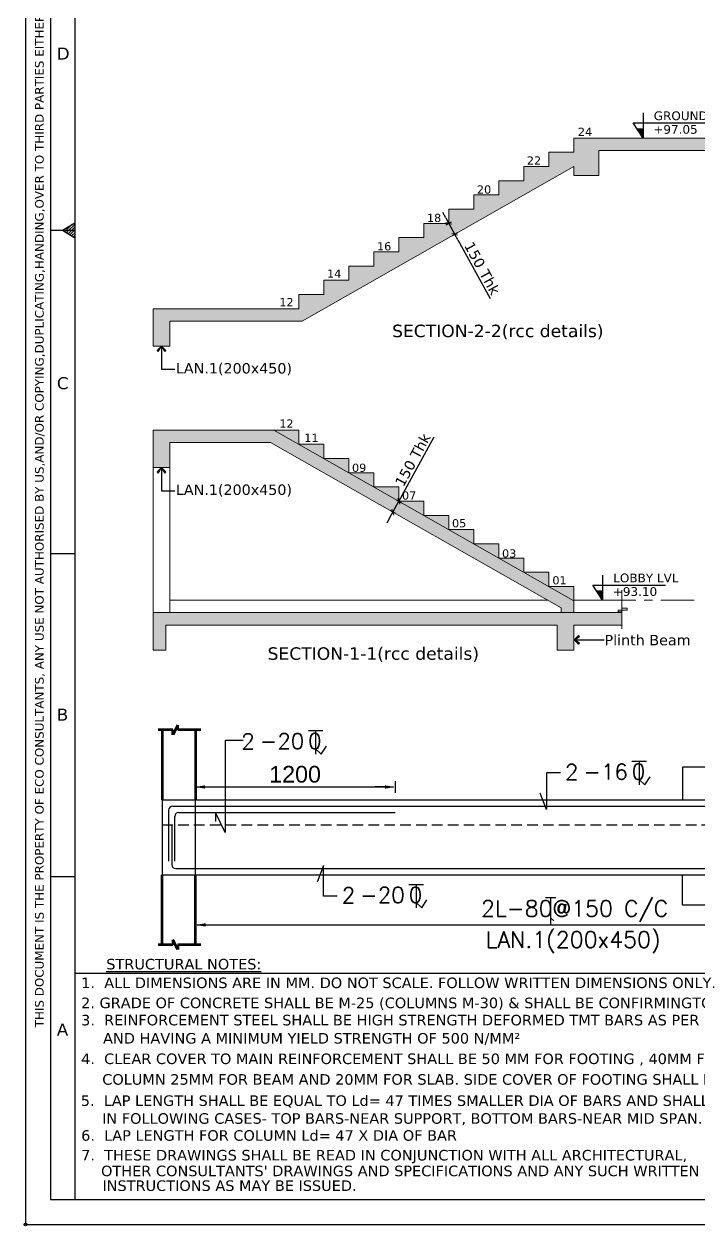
# Model space of a CAD drawing. Extents: x 1878645 to 3043969, y -1160829 to -603973.
# Drawn here: x 2348161 to 2356266, y -792385 to -777943 of the extents above; entities that cross this region are included whole.
import ezdxf
from ezdxf.enums import TextEntityAlignment as Align

# ---------------------------------------------------------------- set-up
doc = ezdxf.new("R2010")
doc.units = 0
doc.header["$LTSCALE"] = 100
doc.header["$PDMODE"] = 66
doc.linetypes.add('Grids', pattern=[7, 4, -1, 1, -1])
doc.linetypes.add('Hidden', pattern=[9.525, 6.35, -3.175])
doc.layers.get('Defpoints').update_dxf_attribs({"lineweight": 0})
for name, color, linetype in [('A-ANNO-SYMB', 4, 'Continuous'), ('A-ANNO-TEXT', 8, 'Continuous'), ('B-TXT', 7, 'Continuous'), ('BM-ECO', 2, 'Hidden'), ('Dim', 3, 'Continuous'), ('ECO-NOTES', 7, 'Continuous'), ('REINFORCE', 5, 'Continuous'), ('SLAB.LINE', 4, 'Continuous'), ('Text', 31, 'Continuous')]:
    doc.layers.add(name, color=color, linetype=linetype)
for name, color, linetype, lineweight in [('A-FLOR-PATT', 8, 'Continuous', 0), ('A-GRID', 8, 'Grids', 0), ('A-WALL-BRCK', 7, 'Continuous', 0), ('coloumn', 30, 'Continuous', 53), ('staircase', 8, 'Continuous', 25)]:
    doc.layers.add(name, color=color, linetype=linetype, lineweight=lineweight)
doc.styles.add('ARIAL', font='arial.ttf')
doc.styles.add('ROMANS', font='simplex.shx', dxfattribs={"width": 0.75})
doc.styles.add('ROMDIM', font='simplex.shx', dxfattribs={"height": 250})
doc.styles.add('SC-FTG2', font='ARIALN.TTF')
doc.styles.get("Standard").update_dxf_attribs({"font": 'verdana.ttf'})
doc.dimstyles.new('DIM-050', dxfattribs={"dimscale": 50, "dimtxt": 2, "dimasz": 1.5, "dimexe": 0, "dimexo": 0, "dimgap": 0.5, "dimtad": 1, "dimdec": 0, "dimzin": 0, "dimdsep": 46, "dimtxsty": 'Standard', "dimblk": 'TAG-DIM-ARROW', "dimcen": 1, "dimclre": 8, "dimclrt": 7, "dimadec": 0, "dimazin": 0, "dimtfac": 1, "dimtdec": 0, "dimtmove": 0, "dimatfit": 3, "dimldrblk": 'TAG-LED-ARROW', "dimfxl": 1, "dimtfill": 1, "dimtolj": 1, "dimtzin": 0, "dimlwd": -1, "dimlwe": 5, "dimarcsym": 0})
doc.dimstyles.new('VINOTH', dxfattribs={"dimtxt": 150, "dimasz": 15, "dimexe": 25, "dimexo": 50, "dimgap": 50, "dimtad": 1, "dimtoh": 1, "dimdec": 0, "dimzin": 0, "dimdsep": 46, "dimtxsty": 'SC-FTG2', "dimblk": 'A3', "dimcen": 0.09, "dimse1": 1, "dimse2": 1, "dimclrd": 3, "dimclre": 6, "dimclrt": 7, "dimaunit": 3, "dimazin": 0, "dimtfac": 1, "dimtdec": 0, "dimtofl": 0, "dimtmove": 0, "dimatfit": 3, "dimfxl": 1, "dimtvp": 1, "dimtolj": 1, "dimtzin": 0, "dimarcsym": 0})

# ---------------------------------------------------------------- blocks, each defined once
blk = doc.blocks.new('TAG-DIM-ARROW')
for p, q in [((-1, 0), (0, 0)), ((0, -0.5), (0, 0.5))]:
    blk.add_line(p, q)
at = {"lineweight": 20}
blk.add_line((-0.35, -0.35), (0.35, 0.35), dxfattribs=at)
blk = doc.blocks.new('TAG-LED-ARROW')
blk.add_line((0, 0), (-1, 0))
blk.add_lwpolyline([(-0.71, -0.71), (0, 0), (-0.71, 0.71), (-0.88, 0.53), (0, 0), (-0.88, -0.53)], close=True)
blk = doc.blocks.new('TAG - LEVEL VERTICAL')
blk.add_hatch(color=256).paths.add_polyline_path([(0, 1.65), (0, 4.34), (-1.75, 4.34)])
for p, q in [((0, 8.83), (0, 1.65)), ((-2.83, 6), (17.95, 6)), ((0, 1.65), (-2.83, 6)), ((-1.75, 4.34), (0, 4.34))]:
    blk.add_line(p, q)
at = {"color": 7}
for tag, p in [('LVL', (3.03, 6.78)), ('HEIGHT', (2.91, 2.89))]:
    blk.add_attdef(tag, p, '', height=2.5, dxfattribs=at)
blk = doc.blocks.new('*D1245')
at = {"layer": 'Defpoints', "color": 0, "transparency": 16777216}
for p in [(2352688, -783690), (2352590, -783807), (2352616, -783821)]:
    blk.add_point(p, dxfattribs=at)
at = {"layer": 'Dim', "color": 0, "transparency": 16777216}
for p, q in [((2352698, -783610), (2353085, -782903)), ((2352590, -783807), (2352662, -783676)), ((2352554, -783873), (2352518, -783939))]:
    blk.add_line(p, q, dxfattribs=at)
at = {"layer": 'Dim', "color": 8, "linetype": 'Hidden', "lineweight": 5, "transparency": 16777216}
for p, q in [((2352688, -783690), (2352662, -783676)), ((2352616, -783821), (2352590, -783807))]:
    blk.add_line(p, q, dxfattribs=at)
at = {"layer": 'Dim', "color": 0, "transparency": 16777216, "xscale": 75, "yscale": 75, "zscale": 75}
for p, rotation in [((2352662, -783676), 241.3360428896565), ((2352590, -783807), 61.33604288965654)]:
    blk.add_blockref('TAG-DIM-ARROW', p, dxfattribs=dict(at, rotation=rotation))
at = {"layer": 'Dim', "color": 7, "transparency": 16777216, "insert": (2352829, -783180), "char_height": 125, "attachment_point": 5, "rotation": 61.336, "bg_fill": 3, "box_fill_scale": 1.1, "bg_fill_color": 256, "bg_fill_true_color": 13158600, "bg_fill_transparency": 0}
blk.add_mtext('\\A1;150 Thk', dxfattribs=at)
blk = doc.blocks.new('*D1246')
at = {"layer": 'Defpoints', "color": 0, "transparency": 16777216}
for p in [(2353258, -780340), (2353330, -780472), (2353334, -780470)]:
    blk.add_point(p, dxfattribs=at)
at = {"layer": 'Dim', "color": 0, "transparency": 16777216}
for p, q in [((2353226, -780272), (2353190, -780206)), ((2353262, -780338), (2353334, -780470)), ((2353370, -780535), (2353757, -781242))]:
    blk.add_line(p, q, dxfattribs=at)
at = {"layer": 'Dim', "color": 8, "linetype": 'Hidden', "lineweight": 5, "transparency": 16777216}
for p, q in [((2353258, -780340), (2353262, -780338)), ((2353330, -780472), (2353334, -780470))]:
    blk.add_line(p, q, dxfattribs=at)
at = {"layer": 'Dim', "color": 0, "transparency": 16777216, "xscale": 75, "yscale": 75, "zscale": 75}
for p, rotation in [((2353262, -780338), 298.6639571103435), ((2353334, -780470), 118.6639571103435)]:
    blk.add_blockref('TAG-DIM-ARROW', p, dxfattribs=dict(at, rotation=rotation))
at = {"layer": 'Dim', "color": 7, "transparency": 16777216, "insert": (2353662, -780878), "char_height": 125, "attachment_point": 5, "rotation": 298.664, "bg_fill": 3, "box_fill_scale": 1.1, "bg_fill_color": 256, "bg_fill_true_color": 13158600, "bg_fill_transparency": 0}
blk.add_mtext('\\A1;150 Thk', dxfattribs=at)
blk = doc.blocks.new('A2')
at = {"layer": 'Dim', "linetype": 'ByBlock', "lineweight": -2, "extrusion": (0, 0, -1)}
blk.add_lwpolyline([(6, 0), (12.2, 0)], dxfattribs=at)
blk.add_solid([(6, -1), (0, 0), (6, 1)], dxfattribs=at)
blk = doc.blocks.new('A3')
at = {"layer": 'Dim', "linetype": 'ByBlock', "lineweight": -2}
blk.add_line((0, 3.59), (0, -3.59), dxfattribs=at)
blk.add_blockref('A2', (0, 0), dxfattribs=at)
blk = doc.blocks.new('*D1274')
at = {"layer": 'Defpoints', "color": 0, "transparency": 16777216}
for p in [(2352616, -787110), (2350216, -787415), (2352616, -787415)]:
    blk.add_point(p, dxfattribs=at)
at = {"layer": 'Dim', "color": 3, "lineweight": -2, "transparency": 16777216}
blk.add_line((2350236, -787110), (2352596, -787110), dxfattribs=at)
at = {"layer": 'Dim', "color": 3, "lineweight": -2, "transparency": 16777216, "xscale": 20, "yscale": 20, "zscale": 20, "rotation": 180}
blk.add_blockref('A3', (2350216, -787110), dxfattribs=at)
at = {"layer": 'Dim', "color": 3, "lineweight": -2, "transparency": 16777216, "xscale": 20, "yscale": 20, "zscale": 20}
blk.add_blockref('A3', (2352616, -787110), dxfattribs=at)
at = {"layer": 'Dim', "color": 7, "transparency": 16777216, "insert": (2351416, -786958), "char_height": 200, "attachment_point": 5, "style": 'ARIAL'}
blk.add_mtext('\\A1;1200', dxfattribs=at)
blk = doc.blocks.new('T-V')
at = {"layer": 'B-TXT', "linetype": 'Continuous'}
for p, q in [((1348, 187), (1582, 187)), ((1465, 187), (1465, -191)), ((1465, -106), (1555, -191)), ((1555, -191), (1637, -63))]:
    blk.add_line(p, q, dxfattribs=at)
at = {"layer": 'B-TXT', "linetype": 'Continuous', "style": 'ROMANS'}
for s, p in [('-', (571, -107)), ('0', (1347, -107))]:
    blk.add_text(s, height=250, dxfattribs=at).set_placement(p)
blk.add_attdef('T', text='', height=250, dxfattribs=at).set_placement((490, -113), align=Align.RIGHT)
blk.add_attdef('V', (854, -108), '', height=250, dxfattribs=at)
blk = doc.blocks.new('*D1238')
at = {"layer": 'Defpoints', "color": 0, "transparency": 16777216}
for p in [(2350221, -788767), (2359921, -788767), (2359921, -788767)]:
    blk.add_point(p, dxfattribs=at)
at = {"layer": 'Dim', "color": 3, "lineweight": -2, "transparency": 16777216}
blk.add_line((2350241, -788767), (2359901, -788767), dxfattribs=at)
at = {"layer": 'Dim', "color": 3, "lineweight": -2, "transparency": 16777216, "xscale": 20, "yscale": 20, "zscale": 20, "rotation": 180}
blk.add_blockref('A3', (2350221, -788767), dxfattribs=at)
at = {"layer": 'Dim', "color": 3, "lineweight": -2, "transparency": 16777216, "xscale": 20, "yscale": 20, "zscale": 20}
blk.add_blockref('A3', (2359921, -788767), dxfattribs=at)
at = {"layer": 'Dim', "color": 7, "transparency": 16777216, "insert": (2355071, -788717), "char_height": 0.001, "attachment_point": 5, "style": 'ARIAL'}
blk.add_mtext('\\A1;4850', dxfattribs=at)
blk = doc.blocks.new('*X1232')
at = {"color": 0}
for p, q in [((-1156.63, 7663.54), (-1156.33, 7663.84)), ((-1156.35, 7663.25), (-1156.06, 7663.54)), ((-1156.06, 7663.54), (-1154.81, 7664.79)), ((-1156, 7663.03), (-1155.5, 7663.54)), ((-1155.65, 7662.82), (-1154.93, 7663.54)), ((-1155.5, 7663.54), (-1154.31, 7664.73)), ((-1155.31, 7662.6), (-1154.36, 7663.54)), ((-1154.96, 7662.38), (-1154.31, 7663.03)), ((-1154.93, 7663.54), (-1154.31, 7664.16)), ((-1154.61, 7662.16), (-1154.31, 7662.47))]:
    blk.add_line(p, q, dxfattribs=at)

msp = doc.modelspace()

# ---------------------------------------------------------------- hatches: boundary and pattern name
at = {"layer": 'Dim', "transparency": 33554546}
for points in [[(2349712.36614, -781812.91381), (2349712.36614, -781362.91381), (2351462.36614, -781362.91381), (2351462.36614, -781192.08048), (2351762.36614, -781192.08048), (2351762.36614, -781021.24714), (2352062.36614, -781021.24714), (2352062.36614, -780850.41381), (2352362.36614, -780850.41381), (2352362.36614, -780679.58048), (2352662.36614, -780679.58048), (2352662.36614, -780508.74714), (2352962.36614, -780508.74714), (2352962.36614, -780337.91381), (2353262.36614, -780337.91381), (2353262.36614, -780167.08048), (2353562.36614, -780167.08048), (2353562.36614, -779996.24714), (2353862.36614, -779996.24714), (2353862.36614, -779825.41381), (2354162.36614, -779825.41381), (2354162.36614, -779654.58048), (2354462.36614, -779654.58048), (2354462.36614, -779483.74714), (2354762.36614, -779483.74714), (2354762.36614, -779312.91381), (2355595.54938, -779312.91381), (2357062.36614, -779312.91381), (2357062.36614, -779762.91381), (2356762.36614, -779762.91381), (2356762.36614, -779462.91381), (2355062.36614, -779462.91381), (2355062.36614, -779762.91381), (2354762.36614, -779762.91381), (2354762.36614, -779656.36234), (2351502.08063, -781512.91381), (2349912.36614, -781512.91381), (2349912.36614, -781812.91381)], [(2354562.36614, -785164.82252), (2354562.36614, -785464.82252), (2354762.36614, -785464.82252), (2354762.36614, -785164.82252), (2355340.21002, -785164.82252), (2355340.21002, -785014.82252), (2349712.36614, -785014.82252), (2349712.36614, -785464.82252), (2349862.36614, -785464.82252), (2349862.36614, -785164.82252)]]:
    msp.add_hatch(color=8, dxfattribs=at).paths.add_polyline_path(points)
h = msp.add_hatch(color=8, dxfattribs=at)
h.paths.add_polyline_path([(2349712.36614, -782821.65585), (2351162.36614, -782821.65585), (2351462.36614, -782992.48918), (2351762.36614, -783163.32252), (2352062.36614, -783334.15585), (2352362.36614, -783504.98918), (2352662.36614, -783675.82252), (2352962.36614, -783846.65585), (2353262.36614, -784017.48918), (2353562.36614, -784188.32252), (2353862.36614, -784359.15585), (2354162.36614, -784529.98918), (2354462.36614, -784700.82252), (2354762.36614, -784871.65585), (2354762.36614, -785014.82252), (2354612.36614, -785014.82252), (2354612.36614, -784958.85438), (2351122.65164, -782971.65585), (2349912.36614, -782971.65585), (2349912.36614, -783271.65585), (2349712.36614, -783271.65585)])
h.paths.add_polyline_path([(2353262.36614, -784017.48918), (2353262.36614, -783846.65585), (2352962.36614, -783846.65585)])
h.paths.add_polyline_path([(2353562.36614, -784188.32252), (2353562.36614, -784017.48918), (2353262.36614, -784017.48918)])
h.paths.add_polyline_path([(2352062.36614, -783334.15585), (2352062.36614, -783163.32252), (2351762.36614, -783163.32252)])
h.paths.add_polyline_path([(2351762.36614, -783163.32252), (2351762.36614, -782992.48918), (2351462.36614, -782992.48918)])
h.paths.add_polyline_path([(2351462.36614, -782992.48918), (2351462.36614, -782821.65585), (2351162.36614, -782821.65585)])
h.paths.add_polyline_path([(2354162.36614, -784529.98918), (2354162.36614, -784359.15585), (2353862.36614, -784359.15585)])
h.paths.add_polyline_path([(2352362.36614, -783504.98918), (2352362.36614, -783334.15585), (2352062.36614, -783334.15585)])
h.paths.add_polyline_path([(2353862.36614, -784359.15585), (2353862.36614, -784188.32252), (2353562.36614, -784188.32252)])
h.paths.add_polyline_path([(2352962.36614, -783846.65585), (2352962.36614, -783675.82252), (2352662.36614, -783675.82252)])
h.paths.add_polyline_path([(2354462.36614, -784700.82252), (2354462.36614, -784529.98918), (2354162.36614, -784529.98918)])
h.paths.add_polyline_path([(2352662.36614, -783675.82252), (2352662.36614, -783504.98918), (2352362.36614, -783504.98918)])
h.paths.add_polyline_path([(2354762.36614, -784871.65585), (2354762.36614, -784700.82252), (2354462.36614, -784700.82252)])

# ---------------------------------------------------------------- linework, layer by layer
at = {"color": 35}
for p, q in [((2348178.78992, -768487.2996), (2348178.78992, -792367.21028)), ((2348178.78992, -792367.21028), (2381038.28855, -792367.21028))]:
    msp.add_line(p, q, dxfattribs=at)
for p, q in [((2348480.04061, -768776.96373), (2348480.04061, -792065.95958)), ((2348769.70474, -769066.62786), (2348769.70474, -792065.95958)), ((2348480.04061, -780421.46166), (2348769.70474, -780421.46166)), ((2348624.87268, -780421.46166), (2348769.70474, -780330.60734)), ((2348624.87268, -780421.46166), (2348769.70474, -780512.31598)), ((2348480.04061, -784302.96097), (2348769.70474, -784302.96097)), ((2348480.04061, -788184.46027), (2348769.70474, -788184.46027)), ((2380748.62442, -789350.29378), (2348769.70474, -789350.29378)), ((2348480.04061, -792065.95958), (2380748.62442, -792065.95958))]:
    msp.add_line(p, q)
at = {"linetype": 'Continuous'}
for points in [[(2354424.65673, -788436.09067), (2354545.61364, -788436.09067)], [(2354485.13519, -788436.09067), (2354485.13519, -788766.92739)], [(2354485.13519, -788682.79762), (2354524.27702, -788717.42184)]]:
    msp.add_lwpolyline(points, dxfattribs=at)
msp.add_circle((2348178.78992, -792367.21028), 17.37985)
at = {"layer": 'A-FLOR-PATT'}
for points in [[(2349912.36614, -784864.82252), (2354447.23701, -784864.82252)], [(2354762.36614, -784864.82252), (2355340.21002, -784864.82252), (2355340.21002, -785014.82252)]]:
    msp.add_lwpolyline(points, dxfattribs=at)
at = {"layer": 'A-GRID'}
msp.add_line((2356206.94378, -784864.82252), (2354762.36614, -784864.82252), dxfattribs=at)
at = {"layer": 'A-WALL-BRCK'}
for p, q in [((2349712.36614, -783271.65585), (2349712.36614, -785014.82252)), ((2349912.36614, -783271.65585), (2349912.36614, -785014.82252))]:
    msp.add_line(p, q, dxfattribs=at)
at = {"layer": 'B-TXT'}
for points in [[(2350790.98528, -786552.50287), (2350575.42571, -786552.50287), (2350575.42571, -787655.65039), (2350460.89382, -787415.36916), (2350460.89382, -787525.93133)], [(2354602.38906, -786941.61705), (2354435.89517, -786941.61705), (2354435.89517, -787382.36624), (2354359.69293, -787182.68263)], [(2351921.99106, -788421.92593), (2351755.49718, -788421.92593), (2351755.49718, -788052.57178), (2351679.29493, -788252.25539)]]:
    msp.add_lwpolyline(points, dxfattribs=at)
at = {"layer": 'BM-ECO', "linetype": 'Continuous'}
for p, q in [((2349821.18801, -787265.36916), (2349821.18801, -788165.36916)), ((2349821.18801, -787265.36916), (2361421.18801, -787265.36916)), ((2349821.18801, -788165.36916), (2361421.18801, -788165.36916))]:
    msp.add_line(p, q, dxfattribs=at)
at = {"layer": 'coloumn'}
for p, q in [((2349946.72574, -786423.42809, 2643.88567), (2349772.73385, -786423.42809, 2350.1434)), ((2349821.18801, -786423.42758), (2349821.18801, -787265.36916)), ((2350007.45448, -786368.01014, 2643.88567), (2349946.72574, -786482.42137, 2643.88567)), ((2349946.72574, -786482.42137, 2643.88567), (2349946.72574, -786423.42809, 2643.88567)), ((2350007.45448, -786423.42809, 2643.88567), (2350007.45448, -786368.01014, 2643.88567)), ((2350282.32418, -786423.42809, 4132.6855), (2350007.45448, -786423.42809, 2643.88567)), ((2350221.18801, -786423.42758), (2350221.18801, -787265.36916)), ((2349821.18801, -789007.31073), (2349821.18801, -788165.36916)), ((2350221.18801, -789007.31073), (2350221.18801, -788165.36916)), ((2350007.45448, -789062.72817, 2643.88567), (2349946.72574, -788948.31694, 2643.88567)), ((2349946.72574, -788948.31694, 2643.88567), (2349946.72574, -789007.31023, 2643.88567)), ((2349946.72574, -789007.31023, 2643.88567), (2349772.73385, -789007.31023, 2350.1434)), ((2350282.32418, -789007.31022, 4132.6855), (2350007.45448, -789007.31023, 2643.88567)), ((2350007.45448, -789007.31023, 2643.88567), (2350007.45448, -789062.72817, 2643.88567))]:
    msp.add_line(p, q, dxfattribs=at)
at = {"layer": 'Dim', "linetype": 'ByBlock'}
for points in [[(2356608.15148, -786869.95703), (2356067.9966, -786869.95703), (2356067.9966, -787265.36916)], [(2356608.15148, -788530.74113), (2356067.9966, -788530.74113), (2356067.9966, -788165.36916)]]:
    msp.add_lwpolyline(points, dxfattribs=at)
at = {"layer": 'REINFORCE'}
for p, q in [((2349946.18801, -787340.36916), (2361296.18801, -787340.36916)), ((2350215.88871, -787265.36916), (2350215.88871, -788165.36916)), ((2349896.18801, -787390.36916), (2349896.18801, -788003.04842)), ((2349971.18801, -788003.04842), (2349971.18801, -787465.36916)), ((2350021.18801, -787415.36916), (2352615.93872, -787415.36916)), ((2349934.71075, -787561.44889), (2349934.71075, -788040.36916)), ((2349984.71075, -788090.36916), (2361257.66527, -788090.36916))]:
    msp.add_line(p, q, dxfattribs=at)
for centre, start, end in [((2349946.18801, -787390.36916), 90, 180), ((2350021.18801, -787465.36916), 90, 180), ((2349984.71075, -788040.36916), 180, 270)]:
    msp.add_arc(centre, 50, start, end, dxfattribs=at)
at = {"layer": 'SLAB.LINE', "linetype": 'Hidden', "ltscale": 0.2}
msp.add_line((2349821.18801, -787565.36916), (2358121.18801, -787565.36916), dxfattribs=at)
at = {"layer": 'staircase', "color": 144, "lineweight": 9, "ltscale": 20}
for p, q in [((2357062.36614, -779312.91381), (2354762.36614, -779312.91381)), ((2355062.36614, -779462.91381), (2356762.36614, -779462.91381)), ((2355062.36614, -779762.91381), (2355062.36614, -779462.91381)), ((2351502.08063, -781512.91381), (2354762.36614, -779656.36234)), ((2354762.36614, -779656.36234), (2354762.36614, -779762.91381)), ((2354762.36614, -779762.91381), (2355062.36614, -779762.91381)), ((2351462.36614, -781362.91381), (2349712.36614, -781362.91381)), ((2349712.36614, -781362.91381), (2349712.36614, -781812.91381)), ((2349912.36614, -781812.91381), (2349912.36614, -781512.91381)), ((2349912.36614, -781512.91381), (2351502.08063, -781512.91381)), ((2349712.36614, -781812.91381), (2349912.36614, -781812.91381)), ((2351462.36614, -782821.65585), (2349712.36614, -782821.65585)), ((2349712.36614, -782821.65585), (2349712.36614, -783271.65585)), ((2354762.36614, -784871.65585), (2351162.36614, -782821.65585)), ((2351462.36614, -782992.48918), (2351462.36614, -782821.65585)), ((2349912.36614, -783271.65585), (2349912.36614, -782971.65585)), ((2349912.36614, -782971.65585), (2351122.65164, -782971.65585)), ((2354612.36614, -784958.85438), (2351122.65164, -782971.65585)), ((2351762.36614, -782992.48918), (2351462.36614, -782992.48918)), ((2351762.36614, -783163.32252), (2351762.36614, -782992.48918)), ((2352062.36614, -783163.32252), (2351762.36614, -783163.32252)), ((2352062.36614, -783334.15585), (2352062.36614, -783163.32252)), ((2349712.36614, -783271.65585), (2349912.36614, -783271.65585)), ((2352362.36614, -783334.15585), (2352062.36614, -783334.15585)), ((2352362.36614, -783504.98918), (2352362.36614, -783334.15585)), ((2352662.36614, -783504.98918), (2352362.36614, -783504.98918)), ((2352662.36614, -783675.82252), (2352662.36614, -783504.98918)), ((2352962.36614, -783675.82252), (2352662.36614, -783675.82252)), ((2352962.36614, -783846.65585), (2352962.36614, -783675.82252)), ((2353262.36614, -783846.65585), (2352962.36614, -783846.65585)), ((2353262.36614, -784017.48918), (2353262.36614, -783846.65585)), ((2353562.36614, -784017.48918), (2353262.36614, -784017.48918)), ((2353562.36614, -784188.32252), (2353562.36614, -784017.48918)), ((2353862.36614, -784188.32252), (2353562.36614, -784188.32252)), ((2353862.36614, -784359.15585), (2353862.36614, -784188.32252)), ((2354162.36614, -784359.15585), (2353862.36614, -784359.15585)), ((2354162.36614, -784529.98918), (2354162.36614, -784359.15585)), ((2354462.36614, -784529.98918), (2354162.36614, -784529.98918)), ((2354462.36614, -784700.82252), (2354462.36614, -784529.98918)), ((2354762.36614, -784700.82252), (2354462.36614, -784700.82252)), ((2354762.36614, -784871.65585), (2354762.36614, -784700.82252)), ((2354762.36614, -784871.65585), (2354762.36614, -785014.82252)), ((2354612.36614, -784958.85438), (2354612.36614, -785014.82252)), ((2354762.36614, -785164.82252), (2355340.21002, -785164.82252))]:
    msp.add_line(p, q, dxfattribs=at)
for points in [[(2351462.36614, -781362.91381), (2351462.36614, -781192.08048), (2351762.36614, -781192.08048), (2351762.36614, -781021.24714), (2352062.36614, -781021.24714), (2352062.36614, -780850.41381), (2352362.36614, -780850.41381), (2352362.36614, -780679.58048), (2352662.36614, -780679.58048), (2352662.36614, -780508.74714), (2352962.36614, -780508.74714), (2352962.36614, -780337.91381), (2353262.36614, -780337.91381), (2353262.36614, -780167.08048), (2353562.36614, -780167.08048), (2353562.36614, -779996.24714), (2353862.36614, -779996.24714), (2353862.36614, -779825.41381), (2354162.36614, -779825.41381), (2354162.36614, -779654.58048), (2354462.36614, -779654.58048), (2354462.36614, -779483.74714), (2354762.36614, -779483.74714), (2354762.36614, -779312.91381)], [(2355340.21002, -784745.04908), (2355340.21002, -784961.61199), (2355401.83047, -784961.61199), (2355401.83047, -784983.82664), (2355294.07255, -784983.82664), (2355294.07255, -785005.35242), (2355340.21002, -785005.35242), (2355340.21002, -785209.72912)], [(2354762.36614, -785164.82252), (2354762.36614, -785464.82252), (2354562.36614, -785464.82252), (2354562.36614, -785164.82252), (2349862.36614, -785164.82252), (2349862.36614, -785464.82252), (2349712.36614, -785464.82252), (2349712.36614, -785014.82252), (2355340.21002, -785014.82252)]]:
    msp.add_lwpolyline(points, dxfattribs=at)

# ---------------------------------------------------------------- block references
at = {"xscale": 57.93282550890842, "yscale": 57.93282550890842, "zscale": 57.93282550890842}
msp.add_blockref('*X1232', (2415641.93063, -1224391.96872), dxfattribs=at)
at = {"layer": 'A-ANNO-SYMB', "xscale": 42.00000000000001, "yscale": 42.00000000000001, "zscale": 42.00000000000001}
for p, values in [((2355595.54938, -779382.40996), {'LVL': 'GROUND FLR. LVL', 'HEIGHT': '+97.05'}), ((2355108.9688, -784935.44734), {'LVL': 'LOBBY LVL', 'HEIGHT': '+93.10'})]:
    msp.add_blockref('TAG - LEVEL VERTICAL', p, dxfattribs=at).add_auto_attribs(values)
at = {"layer": 'Text', "xscale": 0.7506441291823285, "yscale": 0.7506441291823285, "zscale": 0.7506441291823285}
for p, values in [((2350563.33106, -786572.30732, 375.94635), {'T': '2', 'V': '20'}), ((2354449.88213, -786939.97413), {'T': '2', 'V': '16'}), ((2351769.48414, -788420.28302), {'T': '2', 'V': '20'})]:
    msp.add_blockref('T-V', p, dxfattribs=at).add_auto_attribs(values)

# ---------------------------------------------------------------- texts
msp.add_text('THIS DOCUMENT IS THE PROPERTY OF ECO CONSULTANTS, ANY USE NOT AUTHORISED BY US,AND/OR COPYING,DUPLICATING,HANDING,OVER TO THIRD PARTIES EITHER IN FULL OR IN PART WITHOUT PERMISSIONS IS LIABLE TO CLAIMS.', height=104.27908592, rotation=90).set_placement((2348397.16049, -789998.08305))
for s, p in [('D', (2348555.34236, -778370.0618)), ('C', (2348555.34236, -782330.3709)), ('B', (2348555.34236, -786312.68179)), ('A', (2348555.34236, -790096.97723))]:
    msp.add_text(s, height=144.83206).set_placement(p)
at = {"linetype": 'Continuous', "style": 'ROMDIM'}
for s, p in [('2L-80@150 C/C', (2353649.12401, -788667.22858, -0.09507)), ('LAN.1(200x450) ', (2353706.23994, -789040.84179, 0.07541))]:
    msp.add_text(s, height=194.4, dxfattribs=at).set_placement(p)
at = {"layer": 'A-ANNO-TEXT'}
for s, p in [('24', (2354897.88135, -779237.59963)), ('22', (2354285.35232, -779582.43263)), ('20', (2353685.35232, -779930.63263)), ('18', (2353085.35232, -780272.09863)), ('16', (2352485.35232, -780613.56463)), ('14', (2351885.35232, -780941.56463)), ('12', (2351312.36732, -781284.72331)), ('12', (2351312.36732, -782743.46535)), ('11', (2351612.36732, -782914.29868)), ('09', (2352185.35232, -783274.152)), ('07', (2352785.35232, -783607.94267)), ('05', (2353386.40994, -783940.99995)), ('03', (2353987.00485, -784303.93524)), ('01', (2354591.23534, -784626.47153))]:
    msp.add_text(s, height=98.425, dxfattribs=at).set_placement(p, align=Align.MIDDLE_CENTER)
at = {"layer": 'A-ANNO-TEXT', "color": 7}
for s, height, p in [('SECTION-2-2(rcc details)', 150, (2352580.78649, -781705.19203)), ('LAN.1(200x450)', 125, (2349984.89676, -782141.81966, 46.28559)), ('LAN.1(200x450)', 125, (2349984.89676, -783600.5617, 46.28559)), ('Plinth Beam', 125, (2355132.20303, -785407.64248, 46.28559)), ('SECTION-1-1(rcc details)', 150, (2351085.79763, -785581.73293))]:
    msp.add_text(s, height=height, dxfattribs=at).set_placement(p)
at = {"layer": 'ECO-NOTES'}
for s, p in [('%%USTRUCTURAL NOTES:', (2349148.64135, -789301.66544)), ('1.  ALL DIMENSIONS ARE IN MM. DO NOT SCALE. FOLLOW WRITTEN DIMENSIONS ONLY.', (2348847.85843, -789526.62851)), ('3.  REINFORCEMENT STEEL SHALL BE HIGH STRENGTH DEFORMED TMT BARS AS PER IS: 1786-2008', (2348846.57008, -789974.26644)), ('4.  CLEAR COVER TO MAIN REINFORCEMENT SHALL BE 50 MM FOR FOOTING , 40MM FOR ', (2348846.57008, -790439.02079)), ('COLUMN 25MM FOR BEAM AND 20MM FOR SLAB. SIDE COVER OF FOOTING SHALL BE 75 MM. ', (2349100.36104, -790687.23941)), ('5.  LAP LENGTH SHALL BE EQUAL TO Ld= 47 TIMES SMALLER DIA OF BARS AND SHALL BE AVOIDED  ', (2348842.65724, -790941.872)), ('  IN FOLLOWING CASES- TOP BARS-NEAR SUPPORT, BOTTOM BARS-NEAR MID SPAN. ', (2348988.09469, -791156.20434)), ('6.  LAP LENGTH FOR COLUMN Ld= 47 X DIA OF BAR  ', (2348847.38266, -791360.31932)), ('7.  THESE DRAWINGS SHALL BE READ IN CONJUNCTION WITH ALL ARCHITECTURAL,', (2348847.70837, -791597.69695)), ("OTHER CONSULTANTS' DRAWINGS AND SPECIFICATIONS AND ANY SUCH WRITTEN", (2349086.13137, -791786.63828)), ('INSTRUCTIONS AS MAY BE ISSUED.', (2349102.39595, -791963.65691))]:
    msp.add_text(s, height=126.642777, dxfattribs=at).set_placement(p)
at = {"layer": 'ECO-NOTES', "color": 1}
for s, p in [('2. GRADE OF CONCRETE SHALL BE M-25 (COLUMNS M-30) & SHALL BE CONFIRMINGTO IS:456-2000. ', (2348846.57008, -789767.71903)), (' AND HAVING A MINIMUM YIELD STRENGTH OF 500 N/MM²  ', (2349054.95496, -790193.13784))]:
    msp.add_text(s, height=126.642777, dxfattribs=at).set_placement(p)

# ---------------------------------------------------------------- dimensions: what is measured, and where the dimension line sits
at = {"layer": 'Dim'}
for base, p1, p2, override, picture, middle in [((2352615.88871, -787109.70672), (2350215.88871, -787415.36916), (2352615.88871, -787415.36916), {"dimtxt": 200, "dimasz": 20, "dimlfac": 0.5, "dimtxsty": 'ARIAL', "dimblk": 'A3'}, '*D1274', (2351415.88871, -786957.59213)), ((2359921.18801, -788766.92739), (2350221.18801, -788766.92739), (2359921.18801, -788766.92739), {"dimtxt": 0.001, "dimasz": 20, "dimlfac": 0.5, "dimtxsty": 'ARIAL', "dimblk": 'A3'}, '*D1238', (2355071.18801, -788716.92688))]:
    dim = msp.add_linear_dim(base=base, p1=p1, p2=p2, dimstyle='VINOTH', override=override, dxfattribs=at)
    dim.commit()
    dim.dimension.update_dxf_attribs({"geometry": picture, "text_midpoint": middle})

# ---------------------------------------------------------------- leaders
for points, override in [([(2349812.36614, -781812.91381), (2349812.36614, -782091.06896), (2349970.29317, -782091.06896)], {"dimgap": 0.5, "dimtad": 0, "dimfxl": 0.18, "dimarcsym": 1}), ([(2349812.36614, -783271.65585), (2349812.36614, -783549.811), (2349970.29317, -783549.811)], {"dimgap": 0.5, "dimtad": 0, "dimfxl": 0.18, "dimarcsym": 1}), ([(2354766.54504, -785341.51597), (2355129.03264, -785341.51597)], {"dimtad": 0, "dimfxl": 0.18, "dimarcsym": 1})]:
    msp.add_leader(points, dimstyle='DIM-050', override=override, dxfattribs=at)

# ---------------------------------------------------------------- next in the draw order: dimensions: what is measured, and where the dimension line sits
dim = msp.add_aligned_dim(p1=(2353258.25644, -780340.15548), p2=(2353330.20719, -780471.77269), distance=4.67696, text='150 Thk', dimstyle='DIM-050', override={"dimtxt": 2.5, "dimtxsty": 'Standard', "dimblk": 'TAG-DIM-ARROW', "dimfxl": 0.18, "dimtfill": 1, "dimtfillclr": 0, "dimarcsym": 1}, dxfattribs=at)
dim.commit()
dim.dimension.update_dxf_attribs({"geometry": '*D1246', "text_midpoint": (2353661.82539, -780877.64892)})
dim = msp.add_linear_dim(base=(2352590.41634, -783807.438), p1=(2352687.51175, -783689.56653), p2=(2352615.561, -783821.18374), angle=241.33604289, text='150 Thk', dimstyle='DIM-050', override={"dimtxt": 2.5, "dimtxsty": 'Standard', "dimblk": 'TAG-DIM-ARROW', "dimfxl": 0.18, "dimtfill": 1, "dimtfillclr": 0, "dimarcsym": 1}, dxfattribs=at)
dim.commit()
dim.dimension.update_dxf_attribs({"geometry": '*D1245', "text_midpoint": (2352909.49542, -783223.75676), "dimtype": 161})

doc.saveas('drawing.dxf')
